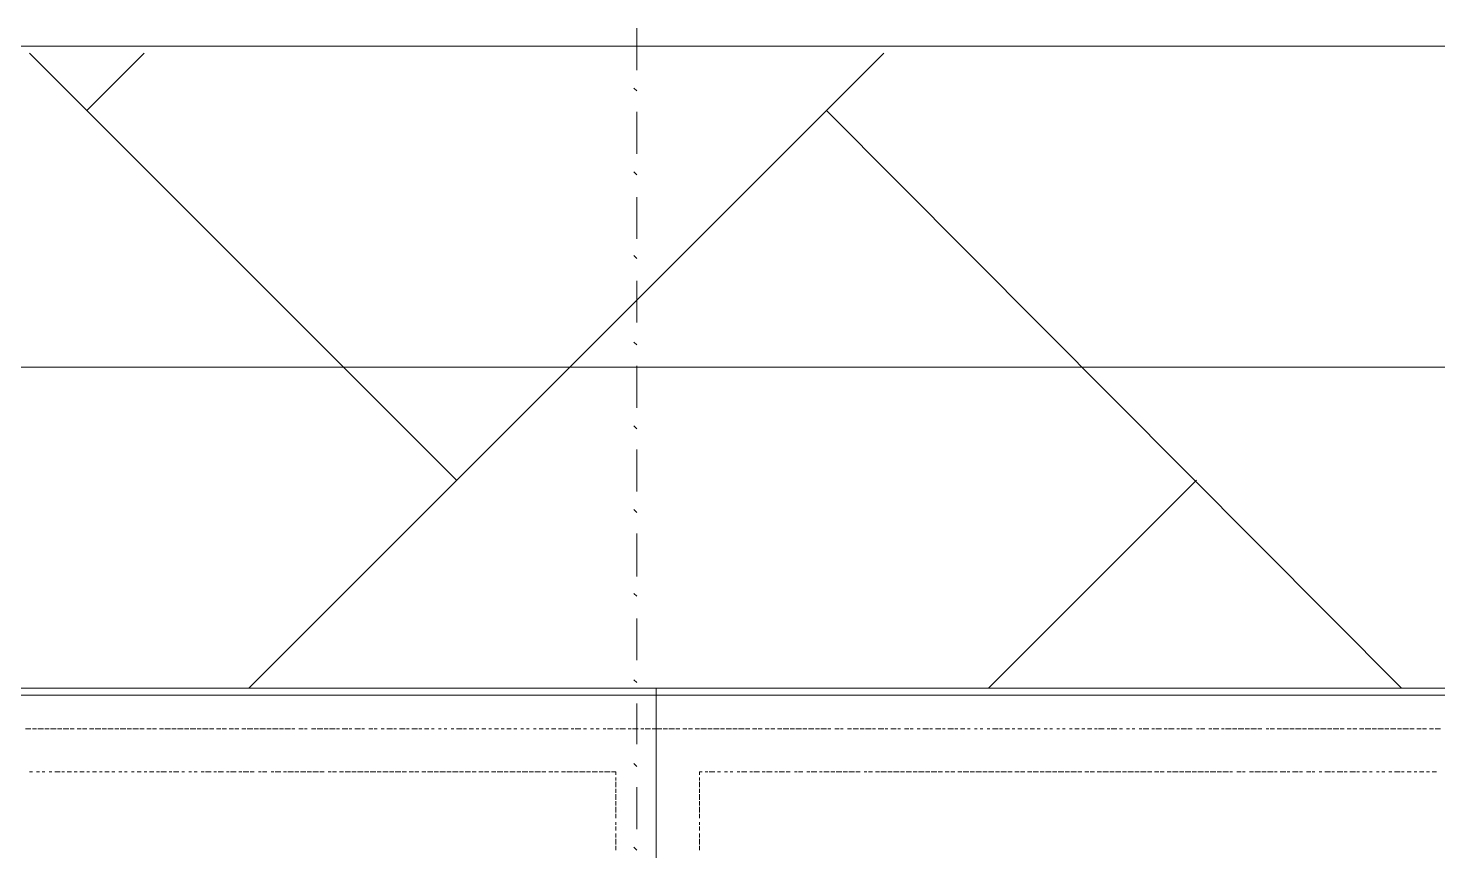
# Model space of a CAD drawing. Header units: millimetres. Extents: x 2928 to 3112, y 1220 to 1280.
# Drawn here: x 2960.537 to 2962.22, y 1237.839 to 1238.822 of the extents above; entities that cross this region are included whole.
import ezdxf

# ---------------------------------------------------------------- set-up
doc = ezdxf.new("R2010")
doc.units = ezdxf.units.MM

msp = doc.modelspace()

# ---------------------------------------------------------------- linework, layer by layer
at = {"color": 7, "linetype": 'Continuous', "lineweight": 20, "true_color": 0x000007}
for points in [[(2961.26327, 1238.82192), (2961.26327, 1238.77192), (2961.26327, 1238.77192)], [(2961.26327, 1238.74692), (2961.25994, 1238.75025), (2961.25994, 1238.75025)], [(2961.26327, 1238.72192), (2961.26327, 1238.67192), (2961.26327, 1238.67192)], [(2961.26327, 1238.64692), (2961.25994, 1238.65025), (2961.25994, 1238.65025)], [(2961.26327, 1238.62025), (2961.26327, 1238.57025), (2961.26327, 1238.57025)], [(2961.26327, 1238.54692), (2961.25994, 1238.55025), (2961.25994, 1238.55025)], [(2961.26327, 1238.52025), (2961.26327, 1238.47025), (2961.26327, 1238.47025)], [(2961.26327, 1238.44358), (2961.25994, 1238.44691), (2961.25994, 1238.44691)], [(2961.26327, 1238.41858), (2961.26327, 1238.36858), (2961.26327, 1238.36858)], [(2961.26327, 1238.34358), (2961.25994, 1238.34691), (2961.25994, 1238.34691)], [(2961.26327, 1238.31858), (2961.26327, 1238.26858), (2961.26327, 1238.26858)], [(2961.26327, 1238.24358), (2961.25994, 1238.24691), (2961.25994, 1238.24691)], [(2961.26327, 1238.21858), (2961.26327, 1238.16691), (2961.26327, 1238.16691)], [(2961.26327, 1238.14358), (2961.25994, 1238.14691), (2961.25994, 1238.14691)], [(2961.26327, 1238.11691), (2961.26327, 1238.06691), (2961.26327, 1238.06691)], [(2961.26327, 1238.04024), (2961.25994, 1238.04358), (2961.25994, 1238.04358)], [(2961.26327, 1238.01524), (2961.26327, 1237.96691), (2961.26327, 1237.96691)], [(2961.26327, 1237.94024), (2961.25994, 1237.94357), (2961.25994, 1237.94357)], [(2961.26327, 1237.91524), (2961.26327, 1237.86524), (2961.26327, 1237.86524)], [(2961.26327, 1237.84024), (2961.25994, 1237.84357), (2961.25994, 1237.84357)]]:
    msp.add_lwpolyline(points, dxfattribs=at)
at = {"color": 7, "linetype": 'Continuous', "lineweight": 5, "true_color": 0x000007}
msp.add_lwpolyline([(2983.03191, 1238.80025), (2957.29321, 1238.80025), (2957.29321, 1238.80025)], dxfattribs=at)
at = {"color": 9, "linetype": 'Continuous', "lineweight": 13, "true_color": 0xbababa}
for points in [[(2961.04827, 1238.28191), (2960.53826, 1238.79192), (2960.53826, 1238.79192)], [(2960.60659, 1238.72358), (2960.67493, 1238.79192), (2960.67493, 1238.79192)], [(2960.79993, 1238.03358), (2961.55827, 1238.79192), (2961.55827, 1238.79192)], [(2962.17662, 1238.03358), (2961.48994, 1238.72358), (2961.48994, 1238.72358)], [(2961.68327, 1238.03358), (2961.93161, 1238.28191), (2961.93161, 1238.28191)]]:
    msp.add_lwpolyline(points, dxfattribs=at)
at = {"color": 253, "linetype": 'Continuous', "lineweight": 5, "true_color": 0x9a9a9a}
for points in [[(2957.39321, 1238.41691), (2982.93191, 1238.41691), (2982.93191, 1238.41691)], [(2961.2866, 1238.02524), (2959.26991, 1238.02524), (2959.26991, 1238.02524)], [(2961.2866, 1238.02524), (2963.3033, 1238.02524), (2963.3033, 1238.02524)]]:
    msp.add_lwpolyline(points, dxfattribs=at)
at = {"color": 7, "linetype": 'Continuous', "lineweight": 20, "true_color": 0x000007}
for points in [[(2961.2866, 1237.5819), (2959.26991, 1237.5819), (2959.26991, 1238.03358), (2961.2866, 1238.03358)], [(2961.2866, 1237.5819), (2963.3033, 1237.5819), (2963.3033, 1238.03358), (2961.2866, 1238.03358)]]:
    msp.add_lwpolyline(points, close=True, dxfattribs=at)
at = {"color": 252, "linetype": 'Continuous', "lineweight": 13, "true_color": 0x989898}
for points in [[(2960.53326, 1237.98524), (2960.53993, 1237.98524), (2960.53993, 1237.98524)], [(2960.54159, 1237.98524), (2960.54659, 1237.98524), (2960.54659, 1237.98524)], [(2960.54826, 1237.98524), (2960.55493, 1237.98524), (2960.55493, 1237.98524)], [(2960.55659, 1237.98524), (2960.56159, 1237.98524), (2960.56159, 1237.98524)], [(2960.56326, 1237.98524), (2960.56993, 1237.98524), (2960.56993, 1237.98524)], [(2960.57159, 1237.98524), (2960.57659, 1237.98524), (2960.57659, 1237.98524)], [(2960.57826, 1237.98524), (2960.58493, 1237.98524), (2960.58493, 1237.98524)], [(2960.58659, 1237.98524), (2960.59159, 1237.98524), (2960.59159, 1237.98524)], [(2960.59493, 1237.98524), (2960.59993, 1237.98524), (2960.59993, 1237.98524)], [(2960.60159, 1237.98524), (2960.60659, 1237.98524), (2960.60659, 1237.98524)], [(2960.60993, 1237.98524), (2960.61493, 1237.98524), (2960.61493, 1237.98524)], [(2960.61659, 1237.98524), (2960.62326, 1237.98524), (2960.62326, 1237.98524)], [(2960.62493, 1237.98524), (2960.62993, 1237.98524), (2960.62993, 1237.98524)], [(2960.63159, 1237.98524), (2960.63826, 1237.98524), (2960.63826, 1237.98524)], [(2960.63993, 1237.98524), (2960.64493, 1237.98524), (2960.64493, 1237.98524)], [(2960.64659, 1237.98524), (2960.65326, 1237.98524), (2960.65326, 1237.98524)], [(2960.65493, 1237.98524), (2960.65993, 1237.98524), (2960.65993, 1237.98524)], [(2960.66159, 1237.98524), (2960.66826, 1237.98524), (2960.66826, 1237.98524)], [(2960.66993, 1237.98524), (2960.67493, 1237.98524), (2960.67493, 1237.98524)], [(2960.67826, 1237.98524), (2960.68326, 1237.98524), (2960.68326, 1237.98524)], [(2960.68493, 1237.98524), (2960.68993, 1237.98524), (2960.68993, 1237.98524)], [(2960.69326, 1237.98524), (2960.69826, 1237.98524), (2960.69826, 1237.98524)], [(2960.69993, 1237.98524), (2960.70659, 1237.98524), (2960.70659, 1237.98524)], [(2960.70826, 1237.98524), (2960.71326, 1237.98524), (2960.71326, 1237.98524)], [(2960.71493, 1237.98524), (2960.72159, 1237.98524), (2960.72159, 1237.98524)], [(2960.72326, 1237.98524), (2960.72826, 1237.98524), (2960.72826, 1237.98524)], [(2960.72993, 1237.98524), (2960.73659, 1237.98524), (2960.73659, 1237.98524)], [(2960.73826, 1237.98524), (2960.74326, 1237.98524), (2960.74326, 1237.98524)], [(2960.74493, 1237.98524), (2960.75159, 1237.98524), (2960.75159, 1237.98524)], [(2960.75326, 1237.98524), (2960.75826, 1237.98524), (2960.75826, 1237.98524)], [(2960.7616, 1237.98524), (2960.7666, 1237.98524), (2960.7666, 1237.98524)], [(2960.76826, 1237.98524), (2960.77326, 1237.98524), (2960.77326, 1237.98524)], [(2960.7766, 1237.98524), (2960.7816, 1237.98524), (2960.7816, 1237.98524)], [(2960.78326, 1237.98524), (2960.78826, 1237.98524), (2960.78826, 1237.98524)], [(2960.7916, 1237.98524), (2960.7966, 1237.98524), (2960.7966, 1237.98524)], [(2960.79826, 1237.98524), (2960.80493, 1237.98524), (2960.80493, 1237.98524)], [(2960.8066, 1237.98524), (2960.8116, 1237.98524), (2960.8116, 1237.98524)], [(2960.81326, 1237.98524), (2960.81993, 1237.98524), (2960.81993, 1237.98524)], [(2960.8216, 1237.98524), (2960.8266, 1237.98524), (2960.8266, 1237.98524)], [(2960.82826, 1237.98524), (2960.83493, 1237.98524), (2960.83493, 1237.98524)], [(2960.8366, 1237.98524), (2960.8416, 1237.98524), (2960.8416, 1237.98524)], [(2960.84326, 1237.98524), (2960.84993, 1237.98524), (2960.84993, 1237.98524)], [(2960.8516, 1237.98524), (2960.85493, 1237.98524), (2960.85493, 1237.98524)], [(2960.85993, 1237.98524), (2960.86493, 1237.98524), (2960.86493, 1237.98524)], [(2960.8666, 1237.98524), (2960.86993, 1237.98524), (2960.86993, 1237.98524)], [(2960.87493, 1237.98524), (2960.87993, 1237.98524), (2960.87993, 1237.98524)], [(2960.8816, 1237.98524), (2960.88826, 1237.98524), (2960.88826, 1237.98524)], [(2960.88993, 1237.98524), (2960.89493, 1237.98524), (2960.89493, 1237.98524)], [(2960.8966, 1237.98524), (2960.90326, 1237.98524), (2960.90326, 1237.98524)], [(2960.90493, 1237.98524), (2960.90826, 1237.98524), (2960.90826, 1237.98524)], [(2960.9116, 1237.98524), (2960.91826, 1237.98524), (2960.91826, 1237.98524)], [(2960.91993, 1237.98524), (2960.92326, 1237.98524), (2960.92326, 1237.98524)], [(2960.9266, 1237.98524), (2960.93326, 1237.98524), (2960.93326, 1237.98524)], [(2960.93493, 1237.98524), (2960.93826, 1237.98524), (2960.93826, 1237.98524)], [(2960.94326, 1237.98524), (2960.94826, 1237.98524), (2960.94826, 1237.98524)], [(2960.94993, 1237.98524), (2960.95326, 1237.98524), (2960.95326, 1237.98524)], [(2960.95826, 1237.98524), (2960.9616, 1237.98524), (2960.9616, 1237.98524)], [(2960.96493, 1237.98524), (2960.9716, 1237.98524), (2960.9716, 1237.98524)], [(2960.97326, 1237.98524), (2960.9766, 1237.98524), (2960.9766, 1237.98524)], [(2960.97993, 1237.98524), (2960.9866, 1237.98524), (2960.9866, 1237.98524)], [(2960.98826, 1237.98524), (2960.9916, 1237.98524), (2960.9916, 1237.98524)], [(2960.99493, 1237.98524), (2961.0016, 1237.98524), (2961.0016, 1237.98524)], [(2961.00327, 1237.98524), (2961.0066, 1237.98524), (2961.0066, 1237.98524)], [(2961.00993, 1237.98524), (2961.01493, 1237.98524), (2961.01493, 1237.98524)], [(2961.01827, 1237.98524), (2961.0216, 1237.98524), (2961.0216, 1237.98524)], [(2961.0266, 1237.98524), (2961.02993, 1237.98524), (2961.02993, 1237.98524)], [(2961.03327, 1237.98524), (2961.0366, 1237.98524), (2961.0366, 1237.98524)], [(2961.0416, 1237.98524), (2961.04493, 1237.98524), (2961.04493, 1237.98524)], [(2961.04827, 1237.98524), (2961.05493, 1237.98524), (2961.05493, 1237.98524)], [(2961.0566, 1237.98524), (2961.05993, 1237.98524), (2961.05993, 1237.98524)], [(2961.06327, 1237.98524), (2961.06827, 1237.98524), (2961.06827, 1237.98524)], [(2961.0716, 1237.98524), (2961.07493, 1237.98524), (2961.07493, 1237.98524)], [(2961.07827, 1237.98524), (2961.08327, 1237.98524), (2961.08327, 1237.98524)], [(2961.0866, 1237.98524), (2961.08993, 1237.98524), (2961.08993, 1237.98524)], [(2961.09327, 1237.98524), (2961.09827, 1237.98524), (2961.09827, 1237.98524)], [(2961.1016, 1237.98524), (2961.10493, 1237.98524), (2961.10493, 1237.98524)], [(2961.10827, 1237.98524), (2961.11327, 1237.98524), (2961.11327, 1237.98524)], [(2961.1166, 1237.98524), (2961.11993, 1237.98524), (2961.11993, 1237.98524)], [(2961.12493, 1237.98524), (2961.12827, 1237.98524), (2961.12827, 1237.98524)], [(2961.1316, 1237.98524), (2961.13493, 1237.98524), (2961.13493, 1237.98524)], [(2961.13993, 1237.98524), (2961.14327, 1237.98524), (2961.14327, 1237.98524)], [(2961.1466, 1237.98524), (2961.1516, 1237.98524), (2961.1516, 1237.98524)], [(2961.15493, 1237.98524), (2961.15827, 1237.98524), (2961.15827, 1237.98524)], [(2961.1616, 1237.98524), (2961.1666, 1237.98524), (2961.1666, 1237.98524)], [(2961.16993, 1237.98524), (2961.17327, 1237.98524), (2961.17327, 1237.98524)], [(2961.17493, 1237.98524), (2961.1816, 1237.98524), (2961.1816, 1237.98524)], [(2961.18493, 1237.98524), (2961.18827, 1237.98524), (2961.18827, 1237.98524)], [(2961.18993, 1237.98524), (2961.1966, 1237.98524), (2961.1966, 1237.98524)], [(2961.19993, 1237.98524), (2961.20327, 1237.98524), (2961.20327, 1237.98524)], [(2961.20827, 1237.98524), (2961.2116, 1237.98524), (2961.2116, 1237.98524)], [(2961.21493, 1237.98524), (2961.21827, 1237.98524), (2961.21827, 1237.98524)], [(2961.22327, 1237.98524), (2961.2266, 1237.98524), (2961.2266, 1237.98524)], [(2961.22827, 1237.98524), (2961.23494, 1237.98524), (2961.23494, 1237.98524)], [(2961.23827, 1237.98524), (2961.2416, 1237.98524), (2961.2416, 1237.98524)], [(2961.24327, 1237.98524), (2961.24994, 1237.98524), (2961.24994, 1237.98524)], [(2961.25327, 1237.98524), (2961.2566, 1237.98524), (2961.2566, 1237.98524)], [(2961.25827, 1237.98524), (2961.26494, 1237.98524), (2961.26494, 1237.98524)], [(2961.26827, 1237.98524), (2961.2716, 1237.98524), (2961.2716, 1237.98524)], [(2961.27327, 1237.98524), (2961.27994, 1237.98524), (2961.27994, 1237.98524)], [(2961.2816, 1237.98524), (2961.2866, 1237.98524), (2961.2866, 1237.98524)], [(2961.29327, 1237.98524), (2961.2866, 1237.98524), (2961.2866, 1237.98524)], [(2961.29994, 1237.98524), (2961.29494, 1237.98524), (2961.29494, 1237.98524)], [(2961.30827, 1237.98524), (2961.3016, 1237.98524), (2961.3016, 1237.98524)], [(2961.31494, 1237.98524), (2961.30994, 1237.98524), (2961.30994, 1237.98524)], [(2961.32327, 1237.98524), (2961.31827, 1237.98524), (2961.31827, 1237.98524)], [(2961.32994, 1237.98524), (2961.32494, 1237.98524), (2961.32494, 1237.98524)], [(2961.33827, 1237.98524), (2961.33327, 1237.98524), (2961.33327, 1237.98524)], [(2961.3466, 1237.98524), (2961.33994, 1237.98524), (2961.33994, 1237.98524)], [(2961.35327, 1237.98524), (2961.34827, 1237.98524), (2961.34827, 1237.98524)], [(2961.3616, 1237.98524), (2961.35494, 1237.98524), (2961.35494, 1237.98524)], [(2961.36827, 1237.98524), (2961.36327, 1237.98524), (2961.36327, 1237.98524)], [(2961.3766, 1237.98524), (2961.36994, 1237.98524), (2961.36994, 1237.98524)], [(2961.38327, 1237.98524), (2961.37827, 1237.98524), (2961.37827, 1237.98524)], [(2961.3916, 1237.98524), (2961.38494, 1237.98524), (2961.38494, 1237.98524)], [(2961.39827, 1237.98524), (2961.39327, 1237.98524), (2961.39327, 1237.98524)], [(2961.4066, 1237.98524), (2961.4016, 1237.98524), (2961.4016, 1237.98524)], [(2961.41327, 1237.98524), (2961.40827, 1237.98524), (2961.40827, 1237.98524)], [(2961.4216, 1237.98524), (2961.4166, 1237.98524), (2961.4166, 1237.98524)], [(2961.42827, 1237.98524), (2961.42327, 1237.98524), (2961.42327, 1237.98524)], [(2961.4366, 1237.98524), (2961.4316, 1237.98524), (2961.4316, 1237.98524)], [(2961.44494, 1237.98524), (2961.43827, 1237.98524), (2961.43827, 1237.98524)], [(2961.4516, 1237.98524), (2961.4466, 1237.98524), (2961.4466, 1237.98524)], [(2961.45994, 1237.98524), (2961.45327, 1237.98524), (2961.45327, 1237.98524)], [(2961.46661, 1237.98524), (2961.46161, 1237.98524), (2961.46161, 1237.98524)], [(2961.47494, 1237.98524), (2961.46827, 1237.98524), (2961.46827, 1237.98524)], [(2961.48161, 1237.98524), (2961.47661, 1237.98524), (2961.47661, 1237.98524)], [(2961.48994, 1237.98524), (2961.48327, 1237.98524), (2961.48327, 1237.98524)], [(2961.49494, 1237.98524), (2961.49161, 1237.98524), (2961.49161, 1237.98524)], [(2961.50494, 1237.98524), (2961.49994, 1237.98524), (2961.49994, 1237.98524)], [(2961.50994, 1237.98524), (2961.50661, 1237.98524), (2961.50661, 1237.98524)], [(2961.51994, 1237.98524), (2961.51494, 1237.98524), (2961.51494, 1237.98524)], [(2961.52827, 1237.98524), (2961.52161, 1237.98524), (2961.52161, 1237.98524)], [(2961.53494, 1237.98524), (2961.52994, 1237.98524), (2961.52994, 1237.98524)], [(2961.54327, 1237.98524), (2961.53661, 1237.98524), (2961.53661, 1237.98524)], [(2961.54827, 1237.98524), (2961.54494, 1237.98524), (2961.54494, 1237.98524)], [(2961.55827, 1237.98524), (2961.55161, 1237.98524), (2961.55161, 1237.98524)], [(2961.56327, 1237.98524), (2961.55994, 1237.98524), (2961.55994, 1237.98524)], [(2961.57327, 1237.98524), (2961.56661, 1237.98524), (2961.56661, 1237.98524)], [(2961.57827, 1237.98524), (2961.57494, 1237.98524), (2961.57494, 1237.98524)], [(2961.58827, 1237.98524), (2961.58327, 1237.98524), (2961.58327, 1237.98524)], [(2961.59327, 1237.98524), (2961.58994, 1237.98524), (2961.58994, 1237.98524)], [(2961.60161, 1237.98524), (2961.59827, 1237.98524), (2961.59827, 1237.98524)], [(2961.61161, 1237.98524), (2961.60494, 1237.98524), (2961.60494, 1237.98524)], [(2961.61661, 1237.98524), (2961.61327, 1237.98524), (2961.61327, 1237.98524)], [(2961.62661, 1237.98524), (2961.61994, 1237.98524), (2961.61994, 1237.98524)], [(2961.63161, 1237.98524), (2961.62827, 1237.98524), (2961.62827, 1237.98524)], [(2961.64161, 1237.98524), (2961.63494, 1237.98524), (2961.63494, 1237.98524)], [(2961.64661, 1237.98524), (2961.64327, 1237.98524), (2961.64327, 1237.98524)], [(2961.65494, 1237.98524), (2961.64994, 1237.98524), (2961.64994, 1237.98524)], [(2961.66161, 1237.98524), (2961.65827, 1237.98524), (2961.65827, 1237.98524)], [(2961.66994, 1237.98524), (2961.66661, 1237.98524), (2961.66661, 1237.98524)], [(2961.67661, 1237.98524), (2961.67327, 1237.98524), (2961.67327, 1237.98524)], [(2961.68494, 1237.98524), (2961.68161, 1237.98524), (2961.68161, 1237.98524)], [(2961.69494, 1237.98524), (2961.68827, 1237.98524), (2961.68827, 1237.98524)], [(2961.69994, 1237.98524), (2961.69661, 1237.98524), (2961.69661, 1237.98524)], [(2961.70828, 1237.98524), (2961.70328, 1237.98524), (2961.70328, 1237.98524)], [(2961.71494, 1237.98524), (2961.71161, 1237.98524), (2961.71161, 1237.98524)], [(2961.72328, 1237.98524), (2961.71828, 1237.98524), (2961.71828, 1237.98524)], [(2961.72994, 1237.98524), (2961.72661, 1237.98524), (2961.72661, 1237.98524)], [(2961.73828, 1237.98524), (2961.73328, 1237.98524), (2961.73328, 1237.98524)], [(2961.74494, 1237.98524), (2961.74161, 1237.98524), (2961.74161, 1237.98524)], [(2961.75328, 1237.98524), (2961.74994, 1237.98524), (2961.74994, 1237.98524)], [(2961.75994, 1237.98524), (2961.75661, 1237.98524), (2961.75661, 1237.98524)], [(2961.76828, 1237.98524), (2961.76494, 1237.98524), (2961.76494, 1237.98524)], [(2961.77494, 1237.98524), (2961.77161, 1237.98524), (2961.77161, 1237.98524)], [(2961.78328, 1237.98524), (2961.77994, 1237.98524), (2961.77994, 1237.98524)], [(2961.79161, 1237.98524), (2961.78661, 1237.98524), (2961.78661, 1237.98524)], [(2961.79828, 1237.98524), (2961.79494, 1237.98524), (2961.79494, 1237.98524)], [(2961.80661, 1237.98524), (2961.80161, 1237.98524), (2961.80161, 1237.98524)], [(2961.81328, 1237.98524), (2961.80994, 1237.98524), (2961.80994, 1237.98524)], [(2961.82161, 1237.98524), (2961.81494, 1237.98524), (2961.81494, 1237.98524)], [(2961.82828, 1237.98524), (2961.82494, 1237.98524), (2961.82494, 1237.98524)], [(2961.83661, 1237.98524), (2961.82994, 1237.98524), (2961.82994, 1237.98524)], [(2961.84328, 1237.98524), (2961.83994, 1237.98524), (2961.83994, 1237.98524)], [(2961.85161, 1237.98524), (2961.84828, 1237.98524), (2961.84828, 1237.98524)], [(2961.85828, 1237.98524), (2961.85494, 1237.98524), (2961.85494, 1237.98524)], [(2961.86661, 1237.98524), (2961.86328, 1237.98524), (2961.86328, 1237.98524)], [(2961.87494, 1237.98524), (2961.86828, 1237.98524), (2961.86828, 1237.98524)], [(2961.88161, 1237.98524), (2961.87828, 1237.98524), (2961.87828, 1237.98524)], [(2961.88994, 1237.98524), (2961.88328, 1237.98524), (2961.88328, 1237.98524)], [(2961.89661, 1237.98524), (2961.89328, 1237.98524), (2961.89328, 1237.98524)], [(2961.90494, 1237.98524), (2961.89828, 1237.98524), (2961.89828, 1237.98524)], [(2961.91161, 1237.98524), (2961.90828, 1237.98524), (2961.90828, 1237.98524)], [(2961.91994, 1237.98524), (2961.91328, 1237.98524), (2961.91328, 1237.98524)], [(2961.92661, 1237.98524), (2961.92161, 1237.98524), (2961.92161, 1237.98524)], [(2961.93495, 1237.98524), (2961.93161, 1237.98524), (2961.93161, 1237.98524)], [(2961.94161, 1237.98524), (2961.93661, 1237.98524), (2961.93661, 1237.98524)], [(2961.94995, 1237.98524), (2961.94661, 1237.98524), (2961.94661, 1237.98524)], [(2961.95828, 1237.98524), (2961.95161, 1237.98524), (2961.95161, 1237.98524)], [(2961.96495, 1237.98524), (2961.96161, 1237.98524), (2961.96161, 1237.98524)], [(2961.97328, 1237.98524), (2961.96661, 1237.98524), (2961.96661, 1237.98524)], [(2961.97995, 1237.98524), (2961.97495, 1237.98524), (2961.97495, 1237.98524)], [(2961.98828, 1237.98524), (2961.98161, 1237.98524), (2961.98161, 1237.98524)], [(2961.99495, 1237.98524), (2961.98995, 1237.98524), (2961.98995, 1237.98524)], [(2962.00328, 1237.98524), (2961.99661, 1237.98524), (2961.99661, 1237.98524)], [(2962.00995, 1237.98524), (2962.00495, 1237.98524), (2962.00495, 1237.98524)], [(2962.01828, 1237.98524), (2962.01495, 1237.98524), (2962.01495, 1237.98524)], [(2962.02495, 1237.98524), (2962.01995, 1237.98524), (2962.01995, 1237.98524)], [(2962.03328, 1237.98524), (2962.02828, 1237.98524), (2962.02828, 1237.98524)], [(2962.04161, 1237.98524), (2962.03495, 1237.98524), (2962.03495, 1237.98524)], [(2962.04828, 1237.98524), (2962.04328, 1237.98524), (2962.04328, 1237.98524)], [(2962.05661, 1237.98524), (2962.04995, 1237.98524), (2962.04995, 1237.98524)], [(2962.06328, 1237.98524), (2962.05828, 1237.98524), (2962.05828, 1237.98524)], [(2962.07161, 1237.98524), (2962.06495, 1237.98524), (2962.06495, 1237.98524)], [(2962.07828, 1237.98524), (2962.07328, 1237.98524), (2962.07328, 1237.98524)], [(2962.08661, 1237.98524), (2962.07995, 1237.98524), (2962.07995, 1237.98524)], [(2962.09328, 1237.98524), (2962.08828, 1237.98524), (2962.08828, 1237.98524)], [(2962.10161, 1237.98524), (2962.09495, 1237.98524), (2962.09495, 1237.98524)], [(2962.10828, 1237.98524), (2962.10328, 1237.98524), (2962.10328, 1237.98524)], [(2962.11661, 1237.98524), (2962.11161, 1237.98524), (2962.11161, 1237.98524)], [(2962.12328, 1237.98524), (2962.11828, 1237.98524), (2962.11828, 1237.98524)], [(2962.13161, 1237.98524), (2962.12661, 1237.98524), (2962.12661, 1237.98524)], [(2962.13995, 1237.98524), (2962.13328, 1237.98524), (2962.13328, 1237.98524)], [(2962.14661, 1237.98524), (2962.14161, 1237.98524), (2962.14161, 1237.98524)], [(2962.15495, 1237.98524), (2962.14828, 1237.98524), (2962.14828, 1237.98524)], [(2962.16162, 1237.98524), (2962.15661, 1237.98524), (2962.15661, 1237.98524)], [(2962.16995, 1237.98524), (2962.16328, 1237.98524), (2962.16328, 1237.98524)], [(2962.17662, 1237.98524), (2962.17162, 1237.98524), (2962.17162, 1237.98524)], [(2962.18495, 1237.98524), (2962.17828, 1237.98524), (2962.17828, 1237.98524)], [(2962.19162, 1237.98524), (2962.18662, 1237.98524), (2962.18662, 1237.98524)], [(2962.19995, 1237.98524), (2962.19495, 1237.98524), (2962.19495, 1237.98524)], [(2962.20662, 1237.98524), (2962.20162, 1237.98524), (2962.20162, 1237.98524)], [(2962.21495, 1237.98524), (2962.20995, 1237.98524), (2962.20995, 1237.98524)], [(2962.22328, 1237.98524), (2962.21662, 1237.98524), (2962.21662, 1237.98524)], [(2960.53826, 1237.93357), (2960.54159, 1237.93357), (2960.54159, 1237.93357)], [(2960.54659, 1237.93357), (2960.54993, 1237.93357), (2960.54993, 1237.93357)], [(2960.55326, 1237.93357), (2960.55659, 1237.93357), (2960.55659, 1237.93357)], [(2960.56159, 1237.93357), (2960.56493, 1237.93357), (2960.56493, 1237.93357)], [(2960.56826, 1237.93357), (2960.57493, 1237.93357), (2960.57493, 1237.93357)], [(2960.57659, 1237.93357), (2960.57993, 1237.93357), (2960.57993, 1237.93357)], [(2960.58326, 1237.93357), (2960.58826, 1237.93357), (2960.58826, 1237.93357)], [(2960.59159, 1237.93357), (2960.59493, 1237.93357), (2960.59493, 1237.93357)], [(2960.59826, 1237.93357), (2960.60326, 1237.93357), (2960.60326, 1237.93357)], [(2960.60659, 1237.93357), (2960.60993, 1237.93357), (2960.60993, 1237.93357)], [(2960.61326, 1237.93357), (2960.61826, 1237.93357), (2960.61826, 1237.93357)], [(2960.62159, 1237.93357), (2960.62493, 1237.93357), (2960.62493, 1237.93357)], [(2960.62826, 1237.93357), (2960.63326, 1237.93357), (2960.63326, 1237.93357)], [(2960.63659, 1237.93357), (2960.63993, 1237.93357), (2960.63993, 1237.93357)], [(2960.64493, 1237.93357), (2960.64826, 1237.93357), (2960.64826, 1237.93357)], [(2960.65159, 1237.93357), (2960.65493, 1237.93357), (2960.65493, 1237.93357)], [(2960.65993, 1237.93357), (2960.66326, 1237.93357), (2960.66326, 1237.93357)], [(2960.66659, 1237.93357), (2960.67159, 1237.93357), (2960.67159, 1237.93357)], [(2960.67493, 1237.93357), (2960.67826, 1237.93357), (2960.67826, 1237.93357)], [(2960.68159, 1237.93357), (2960.68659, 1237.93357), (2960.68659, 1237.93357)], [(2960.68993, 1237.93357), (2960.69326, 1237.93357), (2960.69326, 1237.93357)], [(2960.69493, 1237.93357), (2960.70159, 1237.93357), (2960.70159, 1237.93357)], [(2960.70493, 1237.93357), (2960.70826, 1237.93357), (2960.70826, 1237.93357)], [(2960.70993, 1237.93357), (2960.71659, 1237.93357), (2960.71659, 1237.93357)], [(2960.71993, 1237.93357), (2960.72326, 1237.93357), (2960.72326, 1237.93357)], [(2960.72826, 1237.93357), (2960.73159, 1237.93357), (2960.73159, 1237.93357)], [(2960.73493, 1237.93357), (2960.73826, 1237.93357), (2960.73826, 1237.93357)], [(2960.74326, 1237.93357), (2960.74659, 1237.93357), (2960.74659, 1237.93357)], [(2960.74826, 1237.93357), (2960.75493, 1237.93357), (2960.75493, 1237.93357)], [(2960.75826, 1237.93357), (2960.7616, 1237.93357), (2960.7616, 1237.93357)], [(2960.76326, 1237.93357), (2960.76993, 1237.93357), (2960.76993, 1237.93357)], [(2960.77326, 1237.93357), (2960.7766, 1237.93357), (2960.7766, 1237.93357)], [(2960.77826, 1237.93357), (2960.78493, 1237.93357), (2960.78493, 1237.93357)], [(2960.78826, 1237.93357), (2960.7916, 1237.93357), (2960.7916, 1237.93357)], [(2960.79326, 1237.93357), (2960.79993, 1237.93357), (2960.79993, 1237.93357)], [(2960.8016, 1237.93357), (2960.8066, 1237.93357), (2960.8066, 1237.93357)], [(2960.8116, 1237.93357), (2960.81493, 1237.93357), (2960.81493, 1237.93357)], [(2960.8166, 1237.93357), (2960.8216, 1237.93357), (2960.8216, 1237.93357)], [(2960.8266, 1237.93357), (2960.82993, 1237.93357), (2960.82993, 1237.93357)], [(2960.8316, 1237.93357), (2960.83826, 1237.93357), (2960.83826, 1237.93357)], [(2960.8416, 1237.93357), (2960.84493, 1237.93357), (2960.84493, 1237.93357)], [(2960.8466, 1237.93357), (2960.85326, 1237.93357), (2960.85326, 1237.93357)], [(2960.85493, 1237.93357), (2960.85993, 1237.93357), (2960.85993, 1237.93357)], [(2960.8616, 1237.93357), (2960.86826, 1237.93357), (2960.86826, 1237.93357)], [(2960.86993, 1237.93357), (2960.87493, 1237.93357), (2960.87493, 1237.93357)], [(2960.8766, 1237.93357), (2960.88326, 1237.93357), (2960.88326, 1237.93357)], [(2960.88493, 1237.93357), (2960.88993, 1237.93357), (2960.88993, 1237.93357)], [(2960.89493, 1237.93357), (2960.89826, 1237.93357), (2960.89826, 1237.93357)], [(2960.89993, 1237.93357), (2960.90493, 1237.93357), (2960.90493, 1237.93357)], [(2960.90826, 1237.93357), (2960.91326, 1237.93357), (2960.91326, 1237.93357)], [(2960.91493, 1237.93357), (2960.9216, 1237.93357), (2960.9216, 1237.93357)], [(2960.92326, 1237.93357), (2960.92826, 1237.93357), (2960.92826, 1237.93357)], [(2960.92993, 1237.93357), (2960.9366, 1237.93357), (2960.9366, 1237.93357)], [(2960.93826, 1237.93357), (2960.94326, 1237.93357), (2960.94326, 1237.93357)], [(2960.94493, 1237.93357), (2960.9516, 1237.93357), (2960.9516, 1237.93357)], [(2960.95326, 1237.93357), (2960.95826, 1237.93357), (2960.95826, 1237.93357)], [(2960.95993, 1237.93357), (2960.9666, 1237.93357), (2960.9666, 1237.93357)], [(2960.96826, 1237.93357), (2960.97326, 1237.93357), (2960.97326, 1237.93357)], [(2960.97493, 1237.93357), (2960.9816, 1237.93357), (2960.9816, 1237.93357)], [(2960.98326, 1237.93357), (2960.98826, 1237.93357), (2960.98826, 1237.93357)], [(2960.9916, 1237.93357), (2960.9966, 1237.93357), (2960.9966, 1237.93357)], [(2960.99827, 1237.93357), (2961.00327, 1237.93357), (2961.00327, 1237.93357)], [(2961.0066, 1237.93357), (2961.0116, 1237.93357), (2961.0116, 1237.93357)], [(2961.01327, 1237.93357), (2961.01993, 1237.93357), (2961.01993, 1237.93357)], [(2961.0216, 1237.93357), (2961.0266, 1237.93357), (2961.0266, 1237.93357)], [(2961.02827, 1237.93357), (2961.03493, 1237.93357), (2961.03493, 1237.93357)], [(2961.0366, 1237.93357), (2961.0416, 1237.93357), (2961.0416, 1237.93357)], [(2961.04327, 1237.93357), (2961.04993, 1237.93357), (2961.04993, 1237.93357)], [(2961.0516, 1237.93357), (2961.0566, 1237.93357), (2961.0566, 1237.93357)], [(2961.05827, 1237.93357), (2961.06493, 1237.93357), (2961.06493, 1237.93357)], [(2961.0666, 1237.93357), (2961.0716, 1237.93357), (2961.0716, 1237.93357)], [(2961.07493, 1237.93357), (2961.07993, 1237.93357), (2961.07993, 1237.93357)], [(2961.0816, 1237.93357), (2961.0866, 1237.93357), (2961.0866, 1237.93357)], [(2961.08993, 1237.93357), (2961.09493, 1237.93357), (2961.09493, 1237.93357)], [(2961.0966, 1237.93357), (2961.10327, 1237.93357), (2961.10327, 1237.93357)], [(2961.10493, 1237.93357), (2961.10993, 1237.93357), (2961.10993, 1237.93357)], [(2961.1116, 1237.93357), (2961.11827, 1237.93357), (2961.11827, 1237.93357)], [(2961.11993, 1237.93357), (2961.12493, 1237.93357), (2961.12493, 1237.93357)], [(2961.1266, 1237.93357), (2961.13327, 1237.93357), (2961.13327, 1237.93357)], [(2961.13493, 1237.93357), (2961.13993, 1237.93357), (2961.13993, 1237.93357)], [(2961.1416, 1237.93357), (2961.14827, 1237.93357), (2961.14827, 1237.93357)], [(2961.14993, 1237.93357), (2961.15493, 1237.93357), (2961.15493, 1237.93357)], [(2961.15827, 1237.93357), (2961.16327, 1237.93357), (2961.16327, 1237.93357)], [(2961.16493, 1237.93357), (2961.16993, 1237.93357), (2961.16993, 1237.93357)], [(2961.17327, 1237.93357), (2961.17827, 1237.93357), (2961.17827, 1237.93357)], [(2961.17993, 1237.93357), (2961.1866, 1237.93357), (2961.1866, 1237.93357)], [(2961.18827, 1237.93357), (2961.19327, 1237.93357), (2961.19327, 1237.93357)], [(2961.19493, 1237.93357), (2961.2016, 1237.93357), (2961.2016, 1237.93357)], [(2961.20327, 1237.93357), (2961.20827, 1237.93357), (2961.20827, 1237.93357)], [(2961.20993, 1237.93357), (2961.2166, 1237.93357), (2961.2166, 1237.93357)], [(2961.21827, 1237.93357), (2961.22327, 1237.93357), (2961.22327, 1237.93357)], [(2961.22493, 1237.93357), (2961.2316, 1237.93357), (2961.2316, 1237.93357)], [(2961.23327, 1237.93357), (2961.23827, 1237.93357), (2961.23827, 1237.93024)], [(2961.23827, 1237.92691), (2961.23827, 1237.92357), (2961.23827, 1237.92357)], [(2961.3416, 1237.93357), (2961.33827, 1237.93357), (2961.33827, 1237.93024)], [(2961.33827, 1237.92691), (2961.33827, 1237.92357), (2961.33827, 1237.92357)], [(2961.34827, 1237.93357), (2961.34494, 1237.93357), (2961.34494, 1237.93357)], [(2961.3566, 1237.93357), (2961.34994, 1237.93357), (2961.34994, 1237.93357)], [(2961.36327, 1237.93357), (2961.35994, 1237.93357), (2961.35994, 1237.93357)], [(2961.3716, 1237.93357), (2961.36827, 1237.93357), (2961.36827, 1237.93357)], [(2961.37827, 1237.93357), (2961.37494, 1237.93357), (2961.37494, 1237.93357)], [(2961.3866, 1237.93357), (2961.38327, 1237.93357), (2961.38327, 1237.93357)], [(2961.39494, 1237.93357), (2961.38827, 1237.93357), (2961.38827, 1237.93357)], [(2961.4016, 1237.93357), (2961.39827, 1237.93357), (2961.39827, 1237.93357)], [(2961.40994, 1237.93357), (2961.40327, 1237.93357), (2961.40327, 1237.93357)], [(2961.4166, 1237.93357), (2961.41327, 1237.93357), (2961.41327, 1237.93357)], [(2961.42494, 1237.93357), (2961.41827, 1237.93357), (2961.41827, 1237.93357)], [(2961.4316, 1237.93357), (2961.42827, 1237.93357), (2961.42827, 1237.93357)], [(2961.43994, 1237.93357), (2961.43327, 1237.93357), (2961.43327, 1237.93357)], [(2961.4466, 1237.93357), (2961.4416, 1237.93357), (2961.4416, 1237.93357)], [(2961.45494, 1237.93357), (2961.4516, 1237.93357), (2961.4516, 1237.93357)], [(2961.46161, 1237.93357), (2961.4566, 1237.93357), (2961.4566, 1237.93357)], [(2961.46994, 1237.93357), (2961.46661, 1237.93357), (2961.46661, 1237.93357)], [(2961.47827, 1237.93357), (2961.47161, 1237.93357), (2961.47161, 1237.93357)], [(2961.48494, 1237.93357), (2961.48161, 1237.93357), (2961.48161, 1237.93357)], [(2961.49327, 1237.93357), (2961.48661, 1237.93357), (2961.48661, 1237.93357)], [(2961.49994, 1237.93357), (2961.49494, 1237.93357), (2961.49494, 1237.93357)], [(2961.50827, 1237.93357), (2961.50161, 1237.93357), (2961.50161, 1237.93357)], [(2961.51494, 1237.93357), (2961.50994, 1237.93357), (2961.50994, 1237.93357)], [(2961.52327, 1237.93357), (2961.51661, 1237.93357), (2961.51661, 1237.93357)], [(2961.52994, 1237.93357), (2961.52494, 1237.93357), (2961.52494, 1237.93357)], [(2961.53827, 1237.93357), (2961.53494, 1237.93357), (2961.53494, 1237.93357)], [(2961.54494, 1237.93357), (2961.53994, 1237.93357), (2961.53994, 1237.93357)], [(2961.55327, 1237.93357), (2961.54827, 1237.93357), (2961.54827, 1237.93357)], [(2961.56161, 1237.93357), (2961.55494, 1237.93357), (2961.55494, 1237.93357)], [(2961.56827, 1237.93357), (2961.56327, 1237.93357), (2961.56327, 1237.93357)], [(2961.57661, 1237.93357), (2961.56994, 1237.93357), (2961.56994, 1237.93357)], [(2961.58327, 1237.93357), (2961.57827, 1237.93357), (2961.57827, 1237.93357)], [(2961.59161, 1237.93357), (2961.58494, 1237.93357), (2961.58494, 1237.93357)], [(2961.59827, 1237.93357), (2961.59327, 1237.93357), (2961.59327, 1237.93357)], [(2961.60661, 1237.93357), (2961.59994, 1237.93357), (2961.59994, 1237.93357)], [(2961.61327, 1237.93357), (2961.60827, 1237.93357), (2961.60827, 1237.93357)], [(2961.62161, 1237.93357), (2961.61494, 1237.93357), (2961.61494, 1237.93357)], [(2961.62827, 1237.93357), (2961.62327, 1237.93357), (2961.62327, 1237.93357)], [(2961.63661, 1237.93357), (2961.63161, 1237.93357), (2961.63161, 1237.93357)], [(2961.64327, 1237.93357), (2961.63827, 1237.93357), (2961.63827, 1237.93357)], [(2961.65161, 1237.93357), (2961.64661, 1237.93357), (2961.64661, 1237.93357)], [(2961.65994, 1237.93357), (2961.65327, 1237.93357), (2961.65327, 1237.93357)], [(2961.66661, 1237.93357), (2961.66161, 1237.93357), (2961.66161, 1237.93357)], [(2961.67494, 1237.93357), (2961.66827, 1237.93357), (2961.66827, 1237.93357)], [(2961.68161, 1237.93357), (2961.67661, 1237.93357), (2961.67661, 1237.93357)], [(2961.68994, 1237.93357), (2961.68327, 1237.93357), (2961.68327, 1237.93357)], [(2961.69661, 1237.93357), (2961.69161, 1237.93357), (2961.69161, 1237.93357)], [(2961.70494, 1237.93357), (2961.69828, 1237.93357), (2961.69828, 1237.93357)], [(2961.71161, 1237.93357), (2961.70661, 1237.93357), (2961.70661, 1237.93357)], [(2961.71994, 1237.93357), (2961.71494, 1237.93357), (2961.71494, 1237.93357)], [(2961.72661, 1237.93357), (2961.72161, 1237.93357), (2961.72161, 1237.93357)], [(2961.73494, 1237.93357), (2961.72994, 1237.93357), (2961.72994, 1237.93357)], [(2961.74328, 1237.93357), (2961.73661, 1237.93357), (2961.73661, 1237.93357)], [(2961.74994, 1237.93357), (2961.74494, 1237.93357), (2961.74494, 1237.93357)], [(2961.75828, 1237.93357), (2961.75161, 1237.93357), (2961.75161, 1237.93357)], [(2961.76494, 1237.93357), (2961.75994, 1237.93357), (2961.75994, 1237.93357)], [(2961.77328, 1237.93357), (2961.76661, 1237.93357), (2961.76661, 1237.93357)], [(2961.77994, 1237.93357), (2961.77494, 1237.93357), (2961.77494, 1237.93357)], [(2961.78828, 1237.93357), (2961.78161, 1237.93357), (2961.78161, 1237.93357)], [(2961.79494, 1237.93357), (2961.78994, 1237.93357), (2961.78994, 1237.93357)], [(2961.80328, 1237.93357), (2961.79828, 1237.93357), (2961.79828, 1237.93357)], [(2961.80994, 1237.93357), (2961.80494, 1237.93357), (2961.80494, 1237.93357)], [(2961.81828, 1237.93357), (2961.81328, 1237.93357), (2961.81328, 1237.93357)], [(2961.82661, 1237.93357), (2961.81994, 1237.93357), (2961.81994, 1237.93357)], [(2961.83328, 1237.93357), (2961.82828, 1237.93357), (2961.82828, 1237.93357)], [(2961.84161, 1237.93357), (2961.83494, 1237.93357), (2961.83494, 1237.93357)], [(2961.84828, 1237.93357), (2961.84328, 1237.93357), (2961.84328, 1237.93357)], [(2961.85661, 1237.93357), (2961.84994, 1237.93357), (2961.84994, 1237.93357)], [(2961.86328, 1237.93357), (2961.85828, 1237.93357), (2961.85828, 1237.93357)], [(2961.87161, 1237.93357), (2961.86494, 1237.93357), (2961.86494, 1237.93357)], [(2961.87828, 1237.93357), (2961.87328, 1237.93357), (2961.87328, 1237.93357)], [(2961.88661, 1237.93357), (2961.88161, 1237.93357), (2961.88161, 1237.93357)], [(2961.89328, 1237.93357), (2961.88828, 1237.93357), (2961.88828, 1237.93357)], [(2961.90161, 1237.93357), (2961.89661, 1237.93357), (2961.89661, 1237.93357)], [(2961.90994, 1237.93357), (2961.90328, 1237.93357), (2961.90328, 1237.93357)], [(2961.91661, 1237.93357), (2961.91161, 1237.93357), (2961.91161, 1237.93357)], [(2961.92494, 1237.93357), (2961.91828, 1237.93357), (2961.91828, 1237.93357)], [(2961.93161, 1237.93357), (2961.92661, 1237.93357), (2961.92661, 1237.93357)], [(2961.93995, 1237.93357), (2961.93328, 1237.93357), (2961.93328, 1237.93357)], [(2961.94661, 1237.93357), (2961.94161, 1237.93357), (2961.94161, 1237.93357)], [(2961.95495, 1237.93357), (2961.94828, 1237.93357), (2961.94828, 1237.93357)], [(2961.96161, 1237.93357), (2961.95661, 1237.93357), (2961.95661, 1237.93357)], [(2961.96995, 1237.93357), (2961.96328, 1237.93357), (2961.96328, 1237.93357)], [(2961.97495, 1237.93357), (2961.97161, 1237.93357), (2961.97161, 1237.93357)], [(2961.98495, 1237.93357), (2961.97995, 1237.93357), (2961.97995, 1237.93357)], [(2961.98995, 1237.93357), (2961.98661, 1237.93357), (2961.98661, 1237.93357)], [(2961.99995, 1237.93357), (2961.99495, 1237.93357), (2961.99495, 1237.93357)], [(2962.00828, 1237.93357), (2962.00161, 1237.93357), (2962.00161, 1237.93357)], [(2962.01495, 1237.93357), (2962.00995, 1237.93357), (2962.00995, 1237.93357)], [(2962.02328, 1237.93357), (2962.01661, 1237.93357), (2962.01661, 1237.93357)], [(2962.02828, 1237.93357), (2962.02495, 1237.93357), (2962.02495, 1237.93357)], [(2962.03828, 1237.93357), (2962.03161, 1237.93357), (2962.03161, 1237.93357)], [(2962.04328, 1237.93357), (2962.03995, 1237.93357), (2962.03995, 1237.93357)], [(2962.05328, 1237.93357), (2962.04661, 1237.93357), (2962.04661, 1237.93357)], [(2962.05828, 1237.93357), (2962.05495, 1237.93357), (2962.05495, 1237.93357)], [(2962.06828, 1237.93357), (2962.06328, 1237.93357), (2962.06328, 1237.93357)], [(2962.07328, 1237.93357), (2962.06995, 1237.93357), (2962.06995, 1237.93357)], [(2962.08161, 1237.93357), (2962.07828, 1237.93357), (2962.07828, 1237.93357)], [(2962.09161, 1237.93357), (2962.08495, 1237.93357), (2962.08495, 1237.93357)], [(2962.09661, 1237.93357), (2962.09328, 1237.93357), (2962.09328, 1237.93357)], [(2962.10661, 1237.93357), (2962.09995, 1237.93357), (2962.09995, 1237.93357)], [(2962.11161, 1237.93357), (2962.10828, 1237.93357), (2962.10828, 1237.93357)], [(2962.12161, 1237.93357), (2962.11495, 1237.93357), (2962.11495, 1237.93357)], [(2962.12661, 1237.93357), (2962.12328, 1237.93357), (2962.12328, 1237.93357)], [(2962.13495, 1237.93357), (2962.12995, 1237.93357), (2962.12995, 1237.93357)], [(2962.14161, 1237.93357), (2962.13828, 1237.93357), (2962.13828, 1237.93357)], [(2962.14995, 1237.93357), (2962.14661, 1237.93357), (2962.14661, 1237.93357)], [(2962.15661, 1237.93357), (2962.15328, 1237.93357), (2962.15328, 1237.93357)], [(2962.16495, 1237.93357), (2962.16162, 1237.93357), (2962.16162, 1237.93357)], [(2962.17495, 1237.93357), (2962.16828, 1237.93357), (2962.16828, 1237.93357)], [(2962.17995, 1237.93357), (2962.17662, 1237.93357), (2962.17662, 1237.93357)], [(2962.18828, 1237.93357), (2962.18328, 1237.93357), (2962.18328, 1237.93357)], [(2962.19495, 1237.93357), (2962.19162, 1237.93357), (2962.19162, 1237.93357)], [(2962.20328, 1237.93357), (2962.19828, 1237.93357), (2962.19828, 1237.93357)], [(2962.20995, 1237.93357), (2962.20662, 1237.93357), (2962.20662, 1237.93357)], [(2962.21828, 1237.93357), (2962.21328, 1237.93357), (2962.21328, 1237.93357)], [(2961.23827, 1237.92191), (2961.23827, 1237.91524), (2961.23827, 1237.91524)], [(2961.23827, 1237.91357), (2961.23827, 1237.90857), (2961.23827, 1237.90857)], [(2961.33827, 1237.92191), (2961.33827, 1237.91524), (2961.33827, 1237.91524)], [(2961.33827, 1237.91357), (2961.33827, 1237.90857), (2961.33827, 1237.90857)], [(2961.23827, 1237.90691), (2961.23827, 1237.90024), (2961.23827, 1237.90024)], [(2961.23827, 1237.89857), (2961.23827, 1237.89357), (2961.23827, 1237.89357)], [(2961.23827, 1237.89191), (2961.23827, 1237.88524), (2961.23827, 1237.88524)], [(2961.33827, 1237.90691), (2961.33827, 1237.90024), (2961.33827, 1237.90024)], [(2961.33827, 1237.89857), (2961.33827, 1237.89357), (2961.33827, 1237.89357)], [(2961.33827, 1237.89191), (2961.33827, 1237.88524), (2961.33827, 1237.88524)], [(2961.23827, 1237.88357), (2961.23827, 1237.87857), (2961.23827, 1237.87857)], [(2961.33827, 1237.88357), (2961.33827, 1237.87857), (2961.33827, 1237.87857)], [(2961.23827, 1237.87357), (2961.23827, 1237.87024), (2961.23827, 1237.87024)], [(2961.23827, 1237.86857), (2961.23827, 1237.86357), (2961.23827, 1237.86357)], [(2961.23827, 1237.86024), (2961.23827, 1237.85524), (2961.23827, 1237.85524)], [(2961.33827, 1237.87357), (2961.33827, 1237.87024), (2961.33827, 1237.87024)], [(2961.33827, 1237.86857), (2961.33827, 1237.86357), (2961.33827, 1237.86357)], [(2961.33827, 1237.86024), (2961.33827, 1237.85524), (2961.33827, 1237.85524)], [(2961.23827, 1237.85357), (2961.23827, 1237.84691), (2961.23827, 1237.84691)], [(2961.23827, 1237.84524), (2961.23827, 1237.84024), (2961.23827, 1237.84024)], [(2961.33827, 1237.85357), (2961.33827, 1237.84691), (2961.33827, 1237.84691)], [(2961.33827, 1237.84524), (2961.33827, 1237.84024), (2961.33827, 1237.84024)]]:
    msp.add_lwpolyline(points, dxfattribs=at)

doc.saveas('drawing.dxf')
